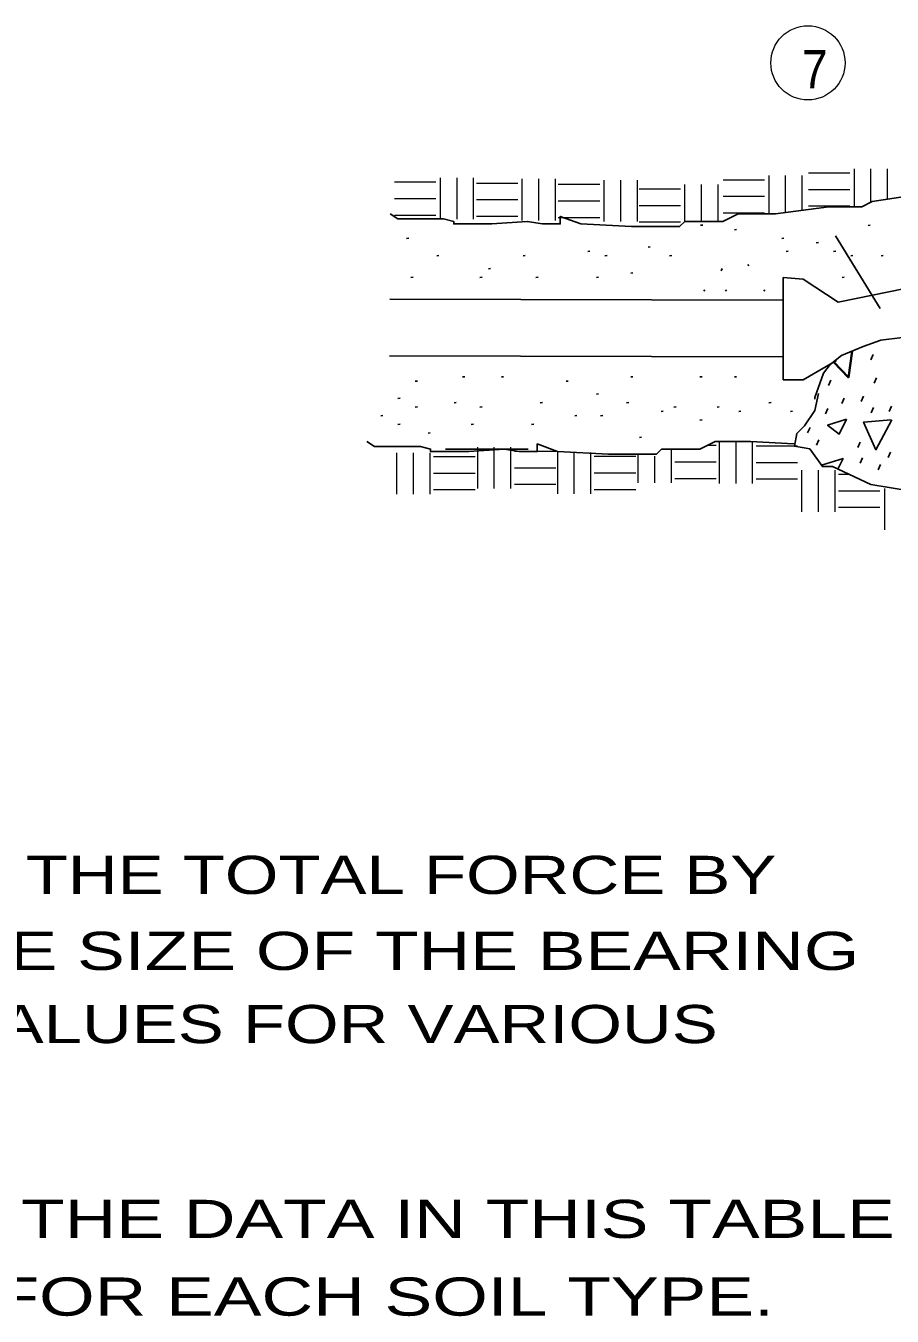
# Model space of a CAD drawing. Extents: x -7241 to 22379, y -6017 to 22379.
# Drawn here: x 1954 to 4133, y -4091 to -844 of the extents above; entities that cross this region are included whole.
import ezdxf

# ---------------------------------------------------------------- set-up
doc = ezdxf.new("R2010")
doc.units = 0
doc.header["$LTSCALE"] = 38
doc.layers.add('10', color=7, linetype='Continuous', lineweight=25)

msp = doc.modelspace()

# ---------------------------------------------------------------- linework, layer by layer
at = {"layer": '10', "lineweight": 13}
for p, q in [((2996.25, -1226.33), (2996.25, -1330.5)), ((3037.92, -1226.33), (3037.92, -1330.5)), ((3079.58, -1226.33), (3079.58, -1330.5)), ((3202.1, -1229.2), (3202.1, -1333.36)), ((3243.77, -1229.2), (3243.77, -1333.36)), ((3285.44, -1229.2), (3285.44, -1333.36)), ((3407.96, -1232.06), (3407.96, -1336.23)), ((3449.62, -1232.06), (3449.62, -1336.23)), ((3491.29, -1232.06), (3491.29, -1336.23)), ((3707.94, -1231.02), (3812.1, -1231.02)), ((3822.52, -1220.6), (3822.52, -1316.82)), ((3864.19, -1220.6), (3864.19, -1313.8)), ((3905.85, -1220.6), (3905.85, -1308.14)), ((3922.37, -1213.83), (4026.53, -1213.83)), ((4036.95, -1203.41), (4036.95, -1298.97)), ((4078.62, -1203.41), (4078.62, -1286.68)), ((4120.28, -1203.41), (4120.28, -1280.25)), ((2881.67, -1236.75), (2985.83, -1236.75)), ((3087.52, -1239.61), (3191.69, -1239.61)), ((3293.37, -1242.48), (3397.54, -1242.48)), ((3496.37, -1253.94), (3600.53, -1253.94)), ((3610.95, -1243.52), (3610.95, -1336.07)), ((3652.62, -1243.52), (3652.62, -1336.07)), ((3694.28, -1243.52), (3694.28, -1336.07)), ((3922.37, -1255.5), (4026.53, -1255.5)), ((2881.67, -1278.41), (2985.83, -1278.41)), ((3087.52, -1281.28), (3191.69, -1281.28)), ((3293.37, -1284.14), (3397.54, -1284.14)), ((3496.37, -1295.6), (3600.53, -1295.6)), ((3707.94, -1272.68), (3812.1, -1272.68)), ((3922.37, -1297.16), (4026.53, -1297.16)), ((2881.67, -1320.08), (2985.83, -1320.08)), ((3087.52, -1322.95), (3191.69, -1322.95)), ((3293.37, -1325.81), (3397.54, -1325.81)), ((3707.94, -1314.35), (3812.1, -1314.35)), ((3496.37, -1337.27), (3600.53, -1337.27)), ((3089.99, -1904.27), (3089.99, -2008.44)), ((3131.66, -1904.27), (3131.66, -2008.44)), ((3173.32, -1904.27), (3173.32, -2008.44)), ((3182.97, -1913.96), (3287.14, -1913.96)), ((3576.9, -1908.65), (3576.9, -1993.65)), ((3668.01, -1899.17), (3690.71, -1899.17)), ((3697.89, -1891.01), (3697.89, -1995.18)), ((3739.55, -1891.01), (3739.55, -1995.18)), ((3781.22, -1891.01), (3781.22, -1995.18)), ((3790.87, -1900.7), (3895.03, -1900.7)), ((2886.85, -1917.87), (2886.85, -2022.04)), ((2928.52, -1917.87), (2928.52, -2022.04)), ((2970.18, -1917.87), (2970.18, -2022.04)), ((2979.83, -1927.56), (3084, -1927.56)), ((3291.01, -1917.28), (3291.01, -2021.45)), ((3332.68, -1917.28), (3332.68, -2021.45)), ((3374.35, -1917.28), (3374.35, -2021.45)), ((3383.99, -1926.97), (3488.16, -1926.97)), ((3493.56, -1921.49), (3493.56, -1993.65)), ((3535.23, -1926.63), (3535.23, -1993.65)), ((3586.54, -1940.83), (3690.71, -1940.83)), ((3790.87, -1942.37), (3895.03, -1942.37)), ((2979.83, -1969.23), (3084, -1969.23)), ((3182.97, -1955.62), (3287.14, -1955.62)), ((3383.99, -1968.63), (3488.16, -1968.63)), ((3905.16, -1962.28), (3905.16, -2066.45)), ((3946.83, -1962.28), (3946.83, -2066.45)), ((3988.5, -1962.28), (3988.5, -2066.45)), ((3998.14, -1971.97), (4023.76, -1971.97)), ((2979.83, -2010.89), (3084, -2010.89)), ((3182.97, -1997.29), (3287.14, -1997.29)), ((3383.99, -2010.3), (3488.16, -2010.3)), ((3586.54, -1982.5), (3690.71, -1982.5)), ((3790.87, -1984.04), (3895.03, -1984.04)), ((4113.73, -2008.18), (4113.73, -2112.35)), ((3998.14, -2013.63), (4102.31, -2013.63)), ((3998.14, -2055.3), (4102.31, -2055.3))]:
    msp.add_line(p, q, dxfattribs=at)
at = {"layer": '10'}
for p, q in [((3839.91, -1317.09), (3835.23, -1316.82)), ((3650.77, -1345.41), (3656.82, -1345.41)), ((3736.1, -1357.33), (3741.5, -1356.73)), ((4072.31, -1346.45), (4077.7, -1345.85)), ((2911.85, -1379.09), (2917.24, -1378.49)), ((3855.4, -1379.09), (3860.8, -1378.49)), ((3942.16, -1389.98), (3947.56, -1389.38)), ((4103.11, -1555.29), (3990.7, -1372.42)), ((2987.77, -1422.62), (2993.16, -1422.02)), ((3204.67, -1422.62), (3210.07, -1422.02)), ((3367.36, -1411.74), (3372.75, -1411.14)), ((3410.74, -1422.62), (3416.13, -1422.02)), ((3519.19, -1400.86), (3524.59, -1400.26)), ((3573.42, -1422.62), (3578.81, -1422.02)), ((3866.25, -1411.74), (3871.64, -1411.14)), ((3985.54, -1411.74), (3990.94, -1411.14)), ((4028.93, -1422.62), (4034.32, -1422.02)), ((4104.84, -1422.62), (4110.24, -1422.02)), ((3117.91, -1455.27), (3123.31, -1454.67)), ((3705.63, -1454.82), (3703.23, -1460.21)), ((3772.72, -1447.81), (3770.32, -1444.22)), ((3996.88, -1539.34), (4477.57, -1440.94)), ((2922.69, -1477.03), (2928.09, -1476.43)), ((3096.22, -1477.03), (3101.62, -1476.43)), ((3237.21, -1477.03), (3242.61, -1476.43)), ((3389.05, -1477.03), (3394.44, -1476.43)), ((3475.81, -1466.15), (3481.21, -1465.55)), ((3859.11, -1734.55), (3859.11, -1477.3)), ((3859.11, -1477.3), (3908.93, -1481.52)), ((3908.93, -1481.52), (3996.88, -1539.34)), ((4007.24, -1477.03), (4012.63, -1476.43)), ((3661.55, -1511.67), (3659.15, -1508.07)), ((3716.05, -1511.67), (3713.65, -1508.07)), ((3812.93, -1511.67), (3810.53, -1508.07)), ((3857.48, -1534.15), (2869.68, -1531.33)), ((3857.07, -1676.87), (2869.27, -1674.05)), ((3909.46, -1734.42), (3992.63, -1686.16)), ((4085.2, -1670.7), (4079.28, -1684.02)), ((3979.75, -1694.44), (3976.64, -1695.78)), ((2933.54, -1738.21), (2938.94, -1737.61)), ((3052.84, -1727.33), (3058.23, -1726.73)), ((3150.45, -1727.33), (3155.84, -1726.73)), ((3313.13, -1738.21), (3318.52, -1737.61)), ((3475.81, -1727.33), (3481.21, -1726.73)), ((3649.34, -1727.33), (3654.73, -1726.73)), ((3736.1, -1727.33), (3741.5, -1726.73)), ((3909.46, -1734.42), (3859.11, -1734.55)), ((3978.51, -1735.49), (3972.59, -1748.81)), ((4093.63, -1729.86), (4087.71, -1743.18)), ((2890.16, -1781.74), (2895.55, -1781.14)), ((3389.05, -1770.85), (3394.44, -1770.25)), ((3938.25, -1779.11), (3938.25, -1783.31)), ((4012.2, -1780.57), (4006.28, -1793.89)), ((4061.12, -1775.8), (4055.2, -1789.12)), ((2933.54, -1803.5), (2938.94, -1802.9)), ((3031.15, -1792.62), (3036.54, -1792.02)), ((3096.22, -1803.5), (3101.62, -1802.9)), ((3248.06, -1792.62), (3253.45, -1792.02)), ((3464.96, -1792.62), (3470.36, -1792.02)), ((3551.73, -1814.38), (3557.12, -1813.78)), ((3584.26, -1803.5), (3589.66, -1802.9)), ((3692.72, -1803.5), (3698.11, -1802.9)), ((3746.95, -1814.38), (3752.34, -1813.78)), ((3822.86, -1792.62), (3828.26, -1792.02)), ((3877.09, -1814.38), (3882.49, -1813.78)), ((3971.28, -1806.78), (3965.36, -1820.11)), ((4086.39, -1803.97), (4080.47, -1817.29)), ((4131.31, -1801.15), (4125.39, -1814.47)), ((2846.78, -1825.27), (2852.17, -1824.67)), ((2890.16, -1847.03), (2895.55, -1846.43)), ((3074.53, -1847.03), (3079.93, -1846.43)), ((3226.37, -1847.03), (3231.76, -1846.43)), ((3334.82, -1825.27), (3340.22, -1824.67)), ((3399.89, -1825.27), (3405.29, -1824.67)), ((3649.34, -1836.15), (3654.73, -1835.55)), ((2966.08, -1868.79), (2971.47, -1868.19)), ((3497.5, -1879.68), (3502.9, -1879.08)), ((3926.36, -1854.68), (3920.43, -1868)), ((3009.65, -1909.32), (3217.99, -1909.32)), ((3948.82, -1885.67), (3942.9, -1898.99)), ((4052.7, -1891.3), (4046.78, -1904.62)), ((4058.32, -1930.74), (4052.39, -1944.06)), ((4103.24, -1947.64), (4097.32, -1960.96)), ((4128.51, -1916.65), (4122.59, -1929.98))]:
    msp.add_line(p, q, dxfattribs=at)
for points in [[(3839.91, -1317.09), (3973.44, -1298.97), (4056.61, -1298.97), (4082.2, -1286.13), (4176.1, -1271.63)], [(3835.23, -1316.82), (3745.66, -1316.82), (3707.28, -1336.07), (3662.49, -1336.07), (3611.31, -1336.07), (3598.52, -1348.91), (3553.73, -1348.91), (3477.6, -1348.91), (3349.64, -1342.49), (3298.46, -1323.24), (3298.46, -1342.49), (3253.68, -1342.49), (3215.29, -1336.07), (3126.36, -1342.49), (3062.38, -1342.49), (3030.4, -1342.49), (3030.4, -1336.07), (3004.81, -1329.65), (2979.21, -1329.65), (2928.03, -1329.65), (2889.65, -1329.65), (2870.45, -1316.82)], [(3976.64, -1695.78), (4005.43, -1673.34), (4059.81, -1650.91), (4104.59, -1634.88), (4158.97, -1628.47), (4200.56, -1618.85), (4242.14, -1609.24), (4270.93, -1596.42), (4296.52, -1590.01), (4325.31, -1596.42)], [(3976.64, -1695.78), (3960.65, -1718.21), (3938.25, -1779.11)], [(3947.87, -1769.38), (3938.27, -1811.68), (3912.68, -1850.2), (3893.49, -1869.46), (3887.09, -1901.55), (3925.47, -1907.97), (3957.46, -1952.91), (3983.05, -1952.91), (4079.02, -1997.84), (4232.56, -2023.52), (4322.13, -2049.2), (4366.91, -2029.94), (4398.9, -2023.52), (4437.29, -2004.26), (4488.47, -1997.84)], [(4131.93, -1835.04), (4091.97, -1910.52), (4060.89, -1840.96), (4130.45, -1835.04)], [(3495.56, -1921.49), (3419.43, -1921.49), (3291.47, -1915.07), (3240.29, -1895.81), (3240.29, -1915.07), (3195.51, -1915.07), (3157.12, -1908.65), (3068.19, -1915.07), (3004.21, -1915.07), (2972.22, -1915.07), (2972.22, -1908.65), (2946.63, -1902.23), (2921.04, -1902.23), (2869.86, -1902.23), (2831.48, -1902.23), (2812.28, -1889.4)], [(3885.82, -1895.81), (3777.06, -1889.4), (3687.49, -1889.4), (3649.11, -1908.65), (3604.32, -1908.65), (3553.14, -1908.65), (3540.35, -1921.49), (3495.56, -1921.49)], [(3955.05, -1949.52), (4009.34, -1932.56), (3996.54, -1959.22)]]:
    msp.add_lwpolyline(points, dxfattribs=at)
at = {"layer": '10', "lineweight": 35}
msp.add_lwpolyline([(4032.4, -1662.21), (4023.22, -1728.42), (3986.02, -1690)], dxfattribs=at)
at = {"layer": '10'}
msp.add_lwpolyline([(4017.76, -1833.96), (4000, -1870.96), (3970.4, -1848.76)], close=True, dxfattribs=at)
at = {"layer": '10', "lineweight": 13}
msp.add_circle((3921.05, -937.12), 93.27, dxfattribs=at)

# ---------------------------------------------------------------- texts
at = {"layer": '10'}
for s, width, p in [('7', 0.9, (3906.08, -1001.02)), ('TO DETERMINE THE SIZE OF A CONCRETE THRUST BLOCK, DIVIDE THE TOTAL FORCE BY', 1.35, (-3765.38, -3028.18)), ('THE BEARING VALUES OF THE SOIL.  THE QUOTIENT WILL BE THE SIZE OF THE BEARING ', 1.4, (-3768.53, -3219.41)), ('AREA  OF THE THRUST BLOCK IN SQUARE FEET.  APPROXIMATE VALUES FOR VARIOUS', 1.35, (-3759.11, -3403.5)), ('NO RESPONSIBILITY CAN BE ASSUMED FOR THE ACCURACY OF THE DATA IN THIS TABLE', 1.4, (-3759.73, -3893.75)), (' DUE  TO THE WIDE VARIATION OF BEARING LOAD CAPABILITIES FOR EACH SOIL TYPE.', 1.4, (-3854.13, -4089.2))]:
    msp.add_text(s, height=96, dxfattribs=dict(at, width=width)).set_placement(p)

doc.saveas('drawing.dxf')
